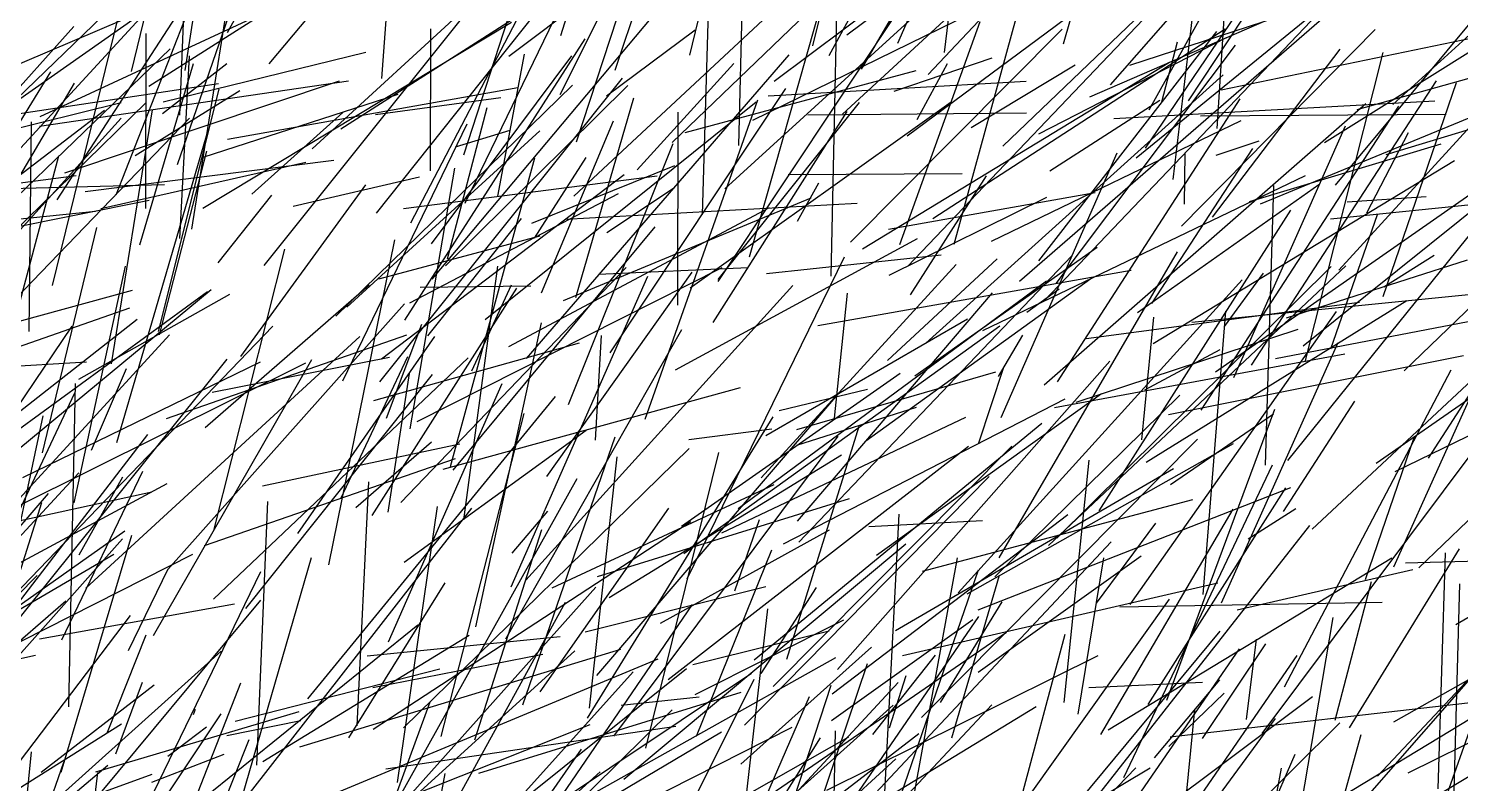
# Model space of a CAD drawing. Header units: metres. Extents: x 0 to 1019, y 0 to 619.
# Drawn here: x 406.2 to 494.3, y 321.2 to 367.6 of the extents above; entities that cross this region are included whole.
import ezdxf

# ---------------------------------------------------------------- set-up
doc = ezdxf.new("R2010")
doc.units = ezdxf.units.M

msp = doc.modelspace()

# ---------------------------------------------------------------- linework, layer by layer
at = {"color": 141}
for p, q in [((454.458, 366.558), (459.361, 386.425)), ((449.906, 360.421), (450.301, 376.18))]:
    msp.add_line(p, q, dxfattribs=at)
at = {"color": 8}
for p, q in [((469.898, 366.687), (474.922, 384.391)), ((436.625, 326.021), (442.292, 342.514))]:
    msp.add_line(p, q, dxfattribs=at)
at = {"color": 30}
for p, q in [((415.84, 365.043), (418.727, 383.621)), ((398.518, 337.8), (417.207, 351.458))]:
    msp.add_line(p, q, dxfattribs=at)
at = {"color": 163}
for p, q in [((412.533, 364.97), (416.912, 383.112)), ((447.669, 356.192), (448.063, 369.361)), ((458.383, 335.232), (472.22, 345.182)), ((482.115, 324.271), (495.538, 342.176)), ((414.768, 322.867), (417.151, 324.677))]:
    msp.add_line(p, q, dxfattribs=at)
at = {"color": 241}
for p, q in [((446.903, 365.991), (450.743, 381.78)), ((489.215, 321.639), (507.708, 341.334)), ((432.561, 316.961), (446.691, 328.273))]:
    msp.add_line(p, q, dxfattribs=at)
at = {"color": 192}
for p, q in [((456.563, 367.243), (475.649, 381.603)), ((428.23, 343.651), (430.396, 349.432))]:
    msp.add_line(p, q, dxfattribs=at)
at = {"color": 225}
msp.add_line((461.565, 364.799), (477.352, 381.573), dxfattribs=at)
at = {"color": 255}
for p, q in [((457.467, 365.119), (466.488, 380.682)), ((412.801, 318.37), (420.496, 334.223))]:
    msp.add_line(p, q, dxfattribs=at)
at = {"color": 2}
msp.add_line((418.452, 367.37), (425.178, 379.77), dxfattribs=at)
at = {"color": 38}
for p, q in [((462.572, 366.156), (464.215, 379.741)), ((416.932, 356.571), (435.924, 368.022)), ((445.566, 327.584), (464.045, 341.932))]:
    msp.add_line(p, q, dxfattribs=at)
at = {"color": 209}
for p, q in [((438.952, 367.201), (442.702, 379.007)), ((479.586, 363.846), (497.726, 367.613))]:
    msp.add_line(p, q, dxfattribs=at)
at = {"color": 57}
msp.add_line((455.471, 365.959), (462.883, 379.562), dxfattribs=at)
at = {"color": 76}
for p, q in [((459.696, 366.726), (465.129, 379.094)), ((392.429, 346.09), (409.778, 347.118)), ((458.835, 319.431), (459.769, 337.761))]:
    msp.add_line(p, q, dxfattribs=at)
at = {"color": 78}
for p, q in [((479.354, 361.483), (480.433, 379.062)), ((463.162, 354.369), (467.337, 369.578)), ((481.263, 336.247), (484.186, 338.095))]:
    msp.add_line(p, q, dxfattribs=at)
at = {"color": 237}
for p, q in [((435.757, 365.92), (451.768, 378.042)), ((456.702, 311.134), (475.228, 322.158))]:
    msp.add_line(p, q, dxfattribs=at)
at = {"color": 185}
msp.add_line((466.157, 360.396), (485.424, 378.821), dxfattribs=at)
at = {"color": 202}
for p, q in [((427.951, 364.558), (428.926, 377.662)), ((425.418, 361.46), (443.641, 373.087))]:
    msp.add_line(p, q, dxfattribs=at)
at = {"color": 160}
for p, q in [((442.303, 365.059), (446.326, 377.138)), ((399.764, 335.829), (408.892, 349.327)), ((398.05, 312.552), (412.473, 331.522))]:
    msp.add_line(p, q, dxfattribs=at)
at = {"color": 205}
for p, q in [((476.646, 358.337), (478.933, 377.74)), ((451.572, 342.596), (463.988, 349.777))]:
    msp.add_line(p, q, dxfattribs=at)
at = {"color": 18}
for p, q in [((407.959, 357.091), (420.541, 376.482)), ((449.082, 307.257), (455.584, 327.232)), ((466.58, 312.61), (485.215, 326.544))]:
    msp.add_line(p, q, dxfattribs=at)
at = {"color": 182}
for p, q in [((413.612, 364.069), (433.224, 376.57)), ((409.721, 333.211), (426.592, 348.688)), ((484.523, 319.774), (486.478, 331.408))]:
    msp.add_line(p, q, dxfattribs=at)
at = {"color": 117}
for p, q in [((421.004, 365.447), (430.725, 377.04)), ((413.416, 356.551), (413.442, 367.325)), ((431.854, 353.033), (443.074, 364.118)), ((484.63, 348.104), (501.046, 361.264)), ((441.785, 355.086), (445.959, 357.853))]:
    msp.add_line(p, q, dxfattribs=at)
at = {"color": 210}
for p, q in [((439.914, 360.653), (445.187, 376.649)), ((409.697, 357.59), (424.991, 359.527))]:
    msp.add_line(p, q, dxfattribs=at)
at = {"color": 11}
for p, q in [((486.628, 357.992), (502.475, 377.075)), ((401.604, 326.472), (408.498, 332.429)), ((423.814, 306.929), (430.925, 326.217))]:
    msp.add_line(p, q, dxfattribs=at)
at = {"color": 161}
for p, q in [((456.281, 362.345), (470.842, 375.778)), ((477.328, 356.81), (477.367, 359.96))]:
    msp.add_line(p, q, dxfattribs=at)
at = {"color": 36}
msp.add_line((472.786, 364.152), (482.774, 375.559), dxfattribs=at)
at = {"color": 56}
for p, q in [((474.935, 360.272), (485.418, 375.688)), ((464.926, 349.05), (484.773, 358.582))]:
    msp.add_line(p, q, dxfattribs=at)
at = {"color": 186}
msp.add_line((415.51, 362.287), (415.995, 374.858), dxfattribs=at)
at = {"color": 156}
for p, q in [((423.665, 360.223), (439.27, 374.549)), ((450.779, 361.995), (468.977, 370.899)), ((412.361, 329.374), (414.801, 334.384)), ((450.025, 322.389), (458.075, 329.578))]:
    msp.add_line(p, q, dxfattribs=at)
at = {"color": 173}
for p, q in [((396.67, 354.817), (416.217, 373.656)), ((404.643, 355.255), (413.623, 357.057)), ((459.165, 352.462), (468.874, 357.252))]:
    msp.add_line(p, q, dxfattribs=at)
at = {"color": 144}
for p, q in [((411.589, 357.404), (418.154, 374.1)), ((457.521, 354.074), (476.405, 365.543)), ((435.574, 330.084), (446.41, 349.106))]:
    msp.add_line(p, q, dxfattribs=at)
at = {"color": 166}
msp.add_line((415.376, 359.26), (420.389, 373.823), dxfattribs=at)
at = {"color": 43}
for p, q in [((445.799, 360.616), (459.56, 373.828)), ((452.952, 358.652), (463.647, 358.703)), ((440.724, 325.833), (442.418, 341.279))]:
    msp.add_line(p, q, dxfattribs=at)
at = {"color": 234}
for p, q in [((438.908, 363.574), (443.886, 373.482)), ((435.848, 315.813), (447.061, 332.203)), ((473.35, 332.061), (489.49, 332.336))]:
    msp.add_line(p, q, dxfattribs=at)
at = {"color": 191}
for p, q in [((431.042, 352.202), (447.502, 371.823)), ((492.345, 341.202), (504.026, 359.276)), ((449.937, 319.187), (466.387, 330.49)), ((455.461, 306.292), (455.861, 324.435))]:
    msp.add_line(p, q, dxfattribs=at)
at = {"color": 13}
for p, q in [((439.757, 357.309), (455.686, 372.147)), ((429.676, 343.001), (432.442, 359.042))]:
    msp.add_line(p, q, dxfattribs=at)
at = {"color": 1}
msp.add_line((455.588, 352.393), (456.023, 372.009), dxfattribs=at)
at = {"color": 229}
msp.add_line((460.264, 361.02), (475.951, 372.641), dxfattribs=at)
at = {"color": 204}
msp.add_line((471.514, 363.411), (491.141, 371.943), dxfattribs=at)
at = {"color": 245}
for p, q in [((485.953, 360.613), (504.081, 371.971)), ((465.35, 313.076), (469.995, 330.379))]:
    msp.add_line(p, q, dxfattribs=at)
at = {"color": 203}
msp.add_line((398.88, 352.863), (416.072, 371.538), dxfattribs=at)
at = {"color": 177}
for p, q in [((427.607, 356.26), (439.69, 371.427)), ((472.08, 337.954), (483.887, 356.452)), ((470.792, 325.456), (472.378, 335.067))]:
    msp.add_line(p, q, dxfattribs=at)
at = {"color": 133}
for p, q in [((433.075, 356.873), (440.268, 371.762)), ((483.689, 341.055), (498.484, 359.399)), ((391.048, 354.474), (410.327, 356.38)), ((476.463, 324.069), (495.47, 326.225))]:
    msp.add_line(p, q, dxfattribs=at)
at = {"color": 143}
for p, q in [((448.635, 352.058), (461.671, 371.646)), ((427.413, 324.53), (446.96, 337.303)), ((406.873, 330.08), (418.869, 332.234))]:
    msp.add_line(p, q, dxfattribs=at)
at = {"color": 51}
msp.add_line((449.049, 357.755), (463.522, 370.949), dxfattribs=at)
at = {"color": 168}
for p, q in [((477.586, 363.182), (482.828, 371.099)), ((417.492, 345.265), (428.424, 347.406)), ((452.66, 335.923), (469.983, 344.84)), ((449.632, 315.565), (454.944, 324.007))]:
    msp.add_line(p, q, dxfattribs=at)
at = {"color": 42}
for p, q in [((403.2, 364.405), (417.571, 370.55)), ((427.93, 347.315), (442.859, 358.648)), ((451.787, 312.68), (464.67, 331.452))]:
    msp.add_line(p, q, dxfattribs=at)
at = {"color": 82}
for p, q in [((407.679, 351.823), (412.203, 370.234)), ((487.34, 356.958), (492.212, 357.3)), ((464.679, 342.139), (466.202, 346.74))]:
    msp.add_line(p, q, dxfattribs=at)
at = {"color": 227}
for p, q in [((429.724, 355.669), (437.422, 370.423)), ((439.117, 350.888), (454.358, 357.203)), ((457.723, 342.259), (471.571, 352.244)), ((482.93, 347.325), (494.789, 349.606))]:
    msp.add_line(p, q, dxfattribs=at)
at = {"color": 151}
for p, q in [((450.558, 353.591), (455.405, 370.647)), ((452.015, 327.156), (466.701, 341.943))]:
    msp.add_line(p, q, dxfattribs=at)
at = {"color": 254}
for p, q in [((460.308, 353.007), (476.801, 370.28)), ((465.462, 354.548), (480.816, 361.972)), ((453.514, 355.777), (454.824, 358.123)), ((444.543, 314.976), (450.86, 327.616))]:
    msp.add_line(p, q, dxfattribs=at)
at = {"color": 109}
for p, q in [((473.98, 365.371), (490.635, 370.807)), ((417.037, 335.826), (432.477, 341.188))]:
    msp.add_line(p, q, dxfattribs=at)
at = {"color": 95}
msp.add_line((475.162, 362.622), (479.451, 370.322), dxfattribs=at)
at = {"color": 104}
for p, q in [((406.915, 362.217), (422.928, 369.64)), ((439.215, 355.904), (457.19, 356.883)), ((451.609, 352.562), (462.362, 353.714))]:
    msp.add_line(p, q, dxfattribs=at)
at = {"color": 220}
for p, q in [((416.252, 355.277), (418.502, 369.495)), ((446.737, 333.784), (456.414, 353.591)), ((438.419, 333.216), (452.079, 339.575)), ((478.434, 323.951), (482.344, 329.777)), ((451.029, 315.479), (468.213, 325.927))]:
    msp.add_line(p, q, dxfattribs=at)
at = {"color": 88}
for p, q in [((452.086, 364.374), (458.666, 369.304)), ((427.392, 327.088), (437.853, 329.149))]:
    msp.add_line(p, q, dxfattribs=at)
at = {"color": 187}
msp.add_line((468.737, 350.917), (486.388, 369.417), dxfattribs=at)
at = {"color": 16}
for p, q in [((490.156, 362.945), (497.425, 369.575)), ((453.431, 313.2), (465.489, 326.021))]:
    msp.add_line(p, q, dxfattribs=at)
at = {"color": 73}
for p, q in [((393.115, 354.531), (412.832, 368.32)), ((425.634, 308.335), (443.399, 328.068))]:
    msp.add_line(p, q, dxfattribs=at)
at = {"color": 53}
for p, q in [((420.695, 353.046), (433.503, 369.044)), ((395.161, 345.261), (413.451, 363.068)), ((431.718, 340.527), (450.019, 345.54)), ((437.677, 326.827), (445.6, 338.119))]:
    msp.add_line(p, q, dxfattribs=at)
at = {"color": 66}
for p, q in [((432.997, 359.848), (435.982, 369.052)), ((468.96, 335.823), (487.264, 353.018)), ((433.91, 321.827), (450.061, 326.805))]:
    msp.add_line(p, q, dxfattribs=at)
at = {"color": 92}
for p, q in [((467.174, 352.087), (486.408, 368.744)), ((436.842, 347.331), (453.009, 366.006)), ((479.068, 356.021), (486.923, 366.349))]:
    msp.add_line(p, q, dxfattribs=at)
at = {"color": 47}
for p, q in [((474.365, 359.659), (485.517, 368.753)), ((404.521, 353.954), (411.896, 362.104)), ((493.737, 313.847), (494.287, 333.473))]:
    msp.add_line(p, q, dxfattribs=at)
at = {"color": 35}
for p, q in [((395.674, 352.887), (408.998, 367.755)), ((404.221, 362.188), (417.899, 364.243))]:
    msp.add_line(p, q, dxfattribs=at)
at = {"color": 58}
msp.add_line((430.941, 358.863), (430.962, 367.601), dxfattribs=at)
at = {"color": 70}
for p, q in [((441.759, 363.479), (447.214, 367.541)), ((406.871, 361.62), (425.897, 364.398)), ((490.215, 334.524), (496.253, 347.922))]:
    msp.add_line(p, q, dxfattribs=at)
at = {"color": 233}
for p, q in [((456.79, 354.477), (469.799, 367.576)), ((396.419, 335.358), (413.782, 339.127))]:
    msp.add_line(p, q, dxfattribs=at)
at = {"color": 93}
for p, q in [((459.81, 354.348), (464.759, 368.061)), ((396.394, 329.783), (414.73, 339.638)), ((411.573, 323.012), (413.225, 327.427))]:
    msp.add_line(p, q, dxfattribs=at)
at = {"color": 218}
msp.add_line((461.857, 355.948), (479.843, 367.595), dxfattribs=at)
at = {"color": 138}
for p, q in [((468.368, 353.329), (479.334, 367.447)), ((479.277, 359.828), (481.926, 360.718)), ((445.542, 312.362), (460.983, 324.267))]:
    msp.add_line(p, q, dxfattribs=at)
at = {"color": 152}
for p, q in [((477.159, 355.47), (489.077, 367.558)), ((486.338, 347.917), (489.206, 356.179)), ((441.654, 318.828), (453.191, 324.653))]:
    msp.add_line(p, q, dxfattribs=at)
at = {"color": 118}
for p, q in [((429.364, 349.683), (440.455, 366.987)), ((474.702, 342.324), (475.439, 349.866)), ((446.829, 342.344), (451.938, 342.993))]:
    msp.add_line(p, q, dxfattribs=at)
at = {"color": 60}
for p, q in [((468.376, 361.151), (479.929, 367.063)), ((472.981, 362.089), (492.737, 363.183))]:
    msp.add_line(p, q, dxfattribs=at)
at = {"color": 214}
for p, q in [((469.448, 351.932), (480.48, 366.59)), ((425.785, 350.477), (437.664, 361.325)), ((466.045, 343.708), (473.202, 359.979)), ((490.929, 334.768), (509.834, 335.24))]:
    msp.add_line(p, q, dxfattribs=at)
at = {"color": 221}
msp.add_line((475.945, 363.107), (476.897, 366.793), dxfattribs=at)
at = {"color": 59}
for p, q in [((399.584, 351.595), (414.918, 366.374)), ((403.404, 319.505), (411.923, 324.87))]:
    msp.add_line(p, q, dxfattribs=at)
at = {"color": 132}
for p, q in [((414.496, 363.105), (426.958, 366.168)), ((423.39, 326.395), (438.62, 345.001)), ((432.545, 320.15), (439.244, 332.353))]:
    msp.add_line(p, q, dxfattribs=at)
at = {"color": 87}
for p, q in [((415.504, 354.718), (416.113, 365.945)), ((448.643, 352.179), (457.342, 363.066)), ((490.3, 340.388), (506.348, 348.169)), ((417.587, 332.52), (433.258, 347.37)), ((488.466, 333.735), (491.475, 342.48)), ((433.664, 323.867), (437.779, 336.813)), ((480.751, 308.463), (483.307, 322.134))]:
    msp.add_line(p, q, dxfattribs=at)
at = {"color": 108}
for p, q in [((431.009, 354.372), (439.633, 365.932)), ((475.324, 350.708), (481.546, 360.242)), ((463.008, 324.007), (465.955, 334.006))]:
    msp.add_line(p, q, dxfattribs=at)
at = {"color": 64}
msp.add_line((435.077, 357.319), (436.73, 366.037), dxfattribs=at)
at = {"color": 155}
for p, q in [((459.473, 363.763), (465.503, 365.829)), ((429.102, 307.029), (431.831, 321.811))]:
    msp.add_line(p, q, dxfattribs=at)
at = {"color": 80}
msp.add_line((484.761, 347.124), (489.559, 366.155), dxfattribs=at)
at = {"color": 68}
for p, q in [((398.829, 350.713), (407.565, 364.967)), ((429.078, 320.438), (439.972, 339.948))]:
    msp.add_line(p, q, dxfattribs=at)
at = {"color": 115}
for p, q in [((413.047, 354.313), (416.353, 365.467)), ((446.518, 335.337), (465.976, 349.335)), ((422.898, 323.455), (442.657, 329.45)), ((442.678, 326.004), (447.462, 326.513))]:
    msp.add_line(p, q, dxfattribs=at)
at = {"color": 10}
for p, q in [((414.443, 362.405), (418.41, 365.474)), ((397.335, 357.581), (414.577, 358.037)), ((405.044, 318.589), (413.815, 321.756))]:
    msp.add_line(p, q, dxfattribs=at)
at = {"color": 124}
for p, q in [((443.664, 358.922), (449.601, 365.474)), ((425.636, 316.464), (439.818, 329.358)), ((409.39, 313.108), (410.476, 321.878))]:
    msp.add_line(p, q, dxfattribs=at)
at = {"color": 201}
for p, q in [((446.608, 361.234), (460.83, 365.044)), ((481.338, 356.994), (493.123, 360.527))]:
    msp.add_line(p, q, dxfattribs=at)
at = {"color": 120}
for p, q in [((460.886, 362.017), (462.744, 365.477)), ((408.443, 358.751), (425.344, 364.41)), ((454.594, 318.993), (457.826, 328.57))]:
    msp.add_line(p, q, dxfattribs=at)
at = {"color": 46}
for p, q in [((461.411, 348.279), (479.705, 364.777)), ((465.893, 346.23), (467.394, 348.754))]:
    msp.add_line(p, q, dxfattribs=at)
at = {"color": 21}
for p, q in [((464.216, 361.529), (470.614, 365.39)), ((441.987, 347.677), (452.797, 363.929)), ((491.755, 334.452), (511.706, 353.609)), ((450.309, 319.786), (451.692, 331.939))]:
    msp.add_line(p, q, dxfattribs=at)
at = {"color": 123}
msp.add_line((482.013, 356.839), (501.592, 364.903), dxfattribs=at)
at = {"color": 72}
for p, q in [((486.823, 352.766), (497.855, 364.81)), ((455.801, 343.653), (456.608, 351.338)), ((449.67, 333.047), (451.184, 337.424)), ((487.495, 324.623), (494.267, 335.625))]:
    msp.add_line(p, q, dxfattribs=at)
at = {"color": 236}
for p, q in [((487.969, 362.646), (497.617, 365.344)), ((400.374, 360.208), (411.895, 363.079)), ((441.208, 333.924), (456.725, 338.713))]:
    msp.add_line(p, q, dxfattribs=at)
at = {"color": 242}
msp.add_line((398.81, 346.947), (409.035, 364.254), dxfattribs=at)
at = {"color": 49}
for p, q in [((414.201, 348.986), (417.932, 363.892)), ((420.253, 322.322), (420.922, 338.53))]:
    msp.add_line(p, q, dxfattribs=at)
at = {"color": 91}
for p, q in [((418.444, 360.826), (436.305, 363.989)), ((479.23, 311.761), (484.151, 322.989))]:
    msp.add_line(p, q, dxfattribs=at)
at = {"color": 164}
for p, q in [((425.112, 349.927), (439.673, 364.139)), ((449.877, 338.109), (468.842, 352.101)), ((486.616, 325.077), (488.851, 333.609))]:
    msp.add_line(p, q, dxfattribs=at)
at = {"color": 74}
for p, q in [((427.829, 345.887), (442.758, 364.571)), ((477.784, 349.562), (497.703, 351.555)), ((401.849, 329.956), (409.045, 345.226)), ((459.544, 330.593), (476.65, 340.562))]:
    msp.add_line(p, q, dxfattribs=at)
at = {"color": 14}
for p, q in [((451.725, 363.477), (467.602, 364.377)), ((425.907, 324.006), (431.836, 333.539))]:
    msp.add_line(p, q, dxfattribs=at)
at = {"color": 128}
for p, q in [((481.457, 346.916), (492.849, 364.41)), ((489.562, 351.148), (494.065, 364.296)), ((441.942, 332.637), (456.236, 341.407)), ((447.301, 324.1), (451.932, 335.57)), ((492.955, 320.855), (493.398, 335.386))]:
    msp.add_line(p, q, dxfattribs=at)
at = {"color": 106}
for p, q in [((489.743, 359.872), (504.626, 364.377)), ((479.239, 346.514), (496.474, 358.531)), ((474.98, 340.961), (491.01, 350.903)), ((398.635, 331.072), (414.868, 348.783))]:
    msp.add_line(p, q, dxfattribs=at)
at = {"color": 228}
for p, q in [((412.757, 359.808), (419.196, 363.803)), ((414.682, 343.638), (429.477, 348.789)), ((472.647, 324.491), (490.095, 335.063))]:
    msp.add_line(p, q, dxfattribs=at)
at = {"color": 196}
for p, q in [((416.957, 359.7), (428.94, 363.578)), ((395.225, 325.172), (409.29, 340.289))]:
    msp.add_line(p, q, dxfattribs=at)
at = {"color": 5}
for p, q in [((427.553, 362.342), (435.267, 363.382)), ((434.248, 315.746), (448.843, 324.368))]:
    msp.add_line(p, q, dxfattribs=at)
at = {"color": 20}
for p, q in [((434.307, 349.724), (450.973, 363.111)), ((422.478, 356.704), (430.262, 358.497)), ((403.853, 331.255), (421.233, 349.325))]:
    msp.add_line(p, q, dxfattribs=at)
at = {"color": 22}
for p, q in [((439.887, 351.088), (443.46, 363.359)), ((465.659, 333.893), (477.058, 345.082)), ((449.407, 319.929), (456.682, 324.058))]:
    msp.add_line(p, q, dxfattribs=at)
at = {"color": 97}
for p, q in [((444.157, 343.595), (451.079, 363.227)), ((453.488, 342.967), (465.721, 346.51)), ((418.533, 318.961), (433.471, 338.124))]:
    msp.add_line(p, q, dxfattribs=at)
at = {"color": 98}
for p, q in [((446.91, 351.681), (462.978, 363.12)), ((446.393, 337.026), (459.847, 346.424)), ((464.641, 331.868), (483.884, 339.392))]:
    msp.add_line(p, q, dxfattribs=at)
at = {"color": 29}
for p, q in [((468.692, 345.707), (488.503, 363.001)), ((396.514, 351.614), (410.881, 362.6))]:
    msp.add_line(p, q, dxfattribs=at)
at = {"color": 162}
msp.add_line((469.057, 358.866), (475.815, 363.213), dxfattribs=at)
at = {"color": 150}
for p, q in [((469.522, 345.886), (480.761, 363.29)), ((448.339, 349.546), (456.571, 362.527)), ((408.219, 321.882), (412.551, 336.461))]:
    msp.add_line(p, q, dxfattribs=at)
at = {"color": 81}
for p, q in [((397.618, 342.949), (416.101, 362.107)), ((467.63, 350.179), (469.622, 351.62)), ((452.386, 344.139), (457.821, 345.44))]:
    msp.add_line(p, q, dxfattribs=at)
at = {"color": 154}
for p, q in [((411.299, 346.998), (413.837, 362.617)), ((474.438, 350.163), (485.607, 358.022)), ((427.768, 352.221), (437.683, 354.877))]:
    msp.add_line(p, q, dxfattribs=at)
at = {"color": 179}
for p, q in [((419.946, 357.433), (425.534, 362.451)), ((455.645, 326.713), (470.164, 337.726)), ((400.502, 313.576), (418.056, 329.328))]:
    msp.add_line(p, q, dxfattribs=at)
at = {"color": 208}
for p, q in [((431.981, 353.456), (434.416, 362.758)), ((411.64, 342.163), (417.251, 361.362)), ((441.201, 309.675), (459.399, 326)), ((425.545, 318.778), (440.754, 324.822))]:
    msp.add_line(p, q, dxfattribs=at)
at = {"color": 137}
for p, q in [((446.162, 350.617), (446.185, 362.482)), ((471.447, 327.095), (478.433, 327.419))]:
    msp.add_line(p, q, dxfattribs=at)
at = {"color": 119}
for p, q in [((454.155, 362.308), (467.616, 362.432)), ((437.167, 355.66), (445.963, 359.203))]:
    msp.add_line(p, q, dxfattribs=at)
at = {"color": 158}
for p, q in [((478.313, 362.261), (493.428, 362.354)), ((490.211, 324.994), (510.168, 336.205))]:
    msp.add_line(p, q, dxfattribs=at)
at = {"color": 83}
for p, q in [((478.367, 344.147), (490.526, 362.847)), ((417.077, 343.083), (427.173, 351.859)), ((476.341, 343.877), (494.501, 347.511)), ((401.944, 304.103), (408.372, 322.511))]:
    msp.add_line(p, q, dxfattribs=at)
at = {"color": 55}
for p, q in [((406.243, 348.986), (406.385, 361.88)), ((482.312, 340.76), (482.841, 357.975)), ((458.161, 324.206), (462.005, 329.074))]:
    msp.add_line(p, q, dxfattribs=at)
at = {"color": 172}
msp.add_line((425.539, 345.95), (433.192, 361.77), dxfattribs=at)
at = {"color": 19}
for p, q in [((432.471, 360.347), (435.833, 361.375)), ((425.418, 338.723), (429.551, 347.461)), ((474.684, 320.715), (480.72, 329.469))]:
    msp.add_line(p, q, dxfattribs=at)
at = {"color": 79}
for p, q in [((437.766, 351.357), (442.2, 361.947)), ((397.913, 335.417), (417.444, 351.573)), ((386.935, 324.857), (406.63, 329.084))]:
    msp.add_line(p, q, dxfattribs=at)
at = {"color": 153}
for p, q in [((480.368, 346.17), (487.252, 361.637)), ((430.775, 348.731), (436.531, 355.933))]:
    msp.add_line(p, q, dxfattribs=at)
at = {"color": 131}
for p, q in [((488.547, 356.277), (491.122, 361.231)), ((476.466, 339.57), (482.816, 343.925)), ((452.863, 328.839), (457.306, 343.16))]:
    msp.add_line(p, q, dxfattribs=at)
at = {"color": 116}
for p, q in [((439.424, 344.501), (445.863, 360.557)), ((467.789, 320.458), (476.413, 332.521)), ((428.191, 322.092), (446.025, 324.722))]:
    msp.add_line(p, q, dxfattribs=at)
at = {"color": 139}
msp.add_line((405.526, 350.249), (408.07, 359.788), dxfattribs=at)
at = {"color": 100}
msp.add_line((414.255, 348.786), (417.176, 360.08), dxfattribs=at)
at = {"color": 222}
for p, q in [((432.173, 340.689), (437.355, 359.669)), ((461.204, 334.257), (477.848, 338.648))]:
    msp.add_line(p, q, dxfattribs=at)
at = {"color": 52}
for p, q in [((437.329, 354.724), (440.517, 359.699)), ((409.307, 346.05), (418.593, 351.282)), ((463.958, 332.859), (480.342, 342.092))]:
    msp.add_line(p, q, dxfattribs=at)
at = {"color": 69}
for p, q in [((475.414, 348.243), (493.957, 359.499)), ((455.992, 328.193), (472.733, 347.17)), ((450.862, 328.788), (468.564, 343.36)), ((459.979, 329.061), (479.385, 333.531))]:
    msp.add_line(p, q, dxfattribs=at)
at = {"color": 27}
for p, q in [((410.649, 356.557), (423.259, 359.406)), ((475.105, 326.05), (483.566, 339.382))]:
    msp.add_line(p, q, dxfattribs=at)
at = {"color": 103}
for p, q in [((394.031, 356.631), (409.133, 358.579)), ((404.344, 329.786), (418.427, 347.285))]:
    msp.add_line(p, q, dxfattribs=at)
at = {"color": 157}
msp.add_line((419.264, 347.45), (426.967, 358.012), dxfattribs=at)
at = {"color": 71}
for p, q in [((429.283, 356.56), (444.882, 358.564)), ((460.743, 346.27), (471.963, 354.173))]:
    msp.add_line(p, q, dxfattribs=at)
at = {"color": 90}
for p, q in [((460.474, 351.248), (465.151, 358.563)), ((417.617, 336.827), (421.965, 354.055))]:
    msp.add_line(p, q, dxfattribs=at)
at = {"color": 25}
msp.add_line((490.85, 346.567), (502.815, 358.097), dxfattribs=at)
at = {"color": 149}
for p, q in [((417.866, 353.202), (421.178, 357.377)), ((435.901, 333.282), (444.317, 352.394))]:
    msp.add_line(p, q, dxfattribs=at)
at = {"color": 248}
msp.add_line((429.664, 350.744), (442.498, 357.472), dxfattribs=at)
at = {"color": 147}
for p, q in [((459.126, 355.286), (471.835, 357.537)), ((442.22, 324.105), (456.026, 342.546)), ((443.078, 307.643), (459.579, 322.704))]:
    msp.add_line(p, q, dxfattribs=at)
at = {"color": 249}
msp.add_line((486.33, 355.914), (496.178, 356.929), dxfattribs=at)
at = {"color": 110}
for p, q in [((435.758, 348.06), (451.803, 356.607)), ((441.27, 352.51), (450.485, 352.933)), ((431.597, 324.085), (436.7, 343.952)), ((426.347, 338.165), (430.995, 342.211))]:
    msp.add_line(p, q, dxfattribs=at)
at = {"color": 17}
msp.add_line((407.069, 341.517), (410.406, 355.381), dxfattribs=at)
at = {"color": 230}
msp.add_line((432.341, 340.453), (444.753, 355.433), dxfattribs=at)
at = {"color": 129}
for p, q in [((424.682, 334.632), (428.749, 354.623)), ((447.227, 326.675), (456.378, 331.252)), ((433.401, 316.439), (450.684, 327.976))]:
    msp.add_line(p, q, dxfattribs=at)
at = {"color": 122}
for p, q in [((446.014, 346.624), (460.903, 354.7)), ((489.132, 340.892), (499.947, 348.407))]:
    msp.add_line(p, q, dxfattribs=at)
at = {"color": 190}
for p, q in [((485.191, 336.823), (504.232, 354.603)), ((394.112, 346.476), (412.59, 351.541)), ((479.622, 332.293), (486.786, 348.304))]:
    msp.add_line(p, q, dxfattribs=at)
at = {"color": 12}
for p, q in [((453.598, 336.043), (470.381, 353.616)), ((491.097, 321.843), (501.796, 327.127))]:
    msp.add_line(p, q, dxfattribs=at)
at = {"color": 184}
for p, q in [((459.06, 347.212), (465.815, 353.45)), ((428.33, 337.874), (429.653, 346.408)), ((396.556, 323.676), (406.726, 333.981)), ((476.376, 323.464), (479.778, 326.751)), ((470.507, 318.2), (474.349, 322.16))]:
    msp.add_line(p, q, dxfattribs=at)
at = {"color": 41}
for p, q in [((465.934, 335.074), (476.915, 353.884)), ((461.155, 325.243), (478.128, 342.362))]:
    msp.add_line(p, q, dxfattribs=at)
at = {"color": 107}
msp.add_line((483.603, 349.837), (494.757, 353.392), dxfattribs=at)
at = {"color": 146}
for p, q in [((489.605, 351.739), (492.694, 353.678)), ((430.107, 343.458), (448.895, 352.917))]:
    msp.add_line(p, q, dxfattribs=at)
at = {"color": 26}
for p, q in [((409.004, 338.449), (412.172, 353.01)), ((433.736, 330.832), (437.765, 349.516))]:
    msp.add_line(p, q, dxfattribs=at)
at = {"color": 170}
for p, q in [((429.103, 338.477), (442.97, 352.93)), ((469.342, 344.308), (487.202, 347.622))]:
    msp.add_line(p, q, dxfattribs=at)
at = {"color": 148}
msp.add_line((432.985, 337.401), (435.074, 353.011), dxfattribs=at)
at = {"color": 3}
for p, q in [((438.094, 340.064), (447.036, 352.639)), ((427.443, 344.739), (440.102, 348.286))]:
    msp.add_line(p, q, dxfattribs=at)
at = {"color": 226}
for p, q in [((451.282, 339.999), (463.29, 353.111)), ((416.714, 320.089), (430.155, 330.944)), ((447.073, 328.505), (455.479, 330.59))]:
    msp.add_line(p, q, dxfattribs=at)
at = {"color": 31}
for p, q in [((454.775, 349.351), (474.054, 352.755)), ((418.407, 324.152), (422.949, 325.06))]:
    msp.add_line(p, q, dxfattribs=at)
at = {"color": 105}
for p, q in [((469.482, 336.283), (486.369, 352.981)), ((478.494, 332.81), (479.886, 350.246)), ((399.422, 324.304), (413.545, 342.654))]:
    msp.add_line(p, q, dxfattribs=at)
at = {"color": 223}
for p, q in [((479.791, 349.288), (482.201, 352.567)), ((411.062, 324.353), (413.449, 330.337)), ((413.78, 321.279), (418.236, 322.994))]:
    msp.add_line(p, q, dxfattribs=at)
at = {"color": 175}
for p, q in [((427.342, 337.669), (436.258, 351.655)), ((429.267, 324.616), (446.857, 341.793))]:
    msp.add_line(p, q, dxfattribs=at)
at = {"color": 54}
for p, q in [((430.306, 351.71), (437.106, 351.793)), ((419.566, 331.959), (431.062, 346.336))]:
    msp.add_line(p, q, dxfattribs=at)
at = {"color": 216}
msp.add_line((433.476, 346.578), (435.915, 351.86), dxfattribs=at)
at = {"color": 200}
msp.add_line((436.8, 333.704), (453.227, 351.822), dxfattribs=at)
at = {"color": 180}
msp.add_line((463.403, 332.924), (480.878, 352.172), dxfattribs=at)
at = {"color": 244}
for p, q in [((414.779, 334.345), (429.335, 350.694)), ((422.782, 336.572), (431.205, 348.681))]:
    msp.add_line(p, q, dxfattribs=at)
at = {"color": 99}
for p, q in [((453.524, 337.328), (465.527, 351.372)), ((396.707, 325.358), (416.303, 335.296))]:
    msp.add_line(p, q, dxfattribs=at)
at = {"color": 217}
for p, q in [((471.294, 348.559), (488.102, 350.785)), ((450.302, 317.439), (454.268, 326.534))]:
    msp.add_line(p, q, dxfattribs=at)
at = {"color": 32}
for p, q in [((398.9, 345.706), (412.428, 350.45)), ((428.361, 329.91), (435.357, 345.781)), ((392.228, 321.433), (407.424, 339.018))]:
    msp.add_line(p, q, dxfattribs=at)
at = {"color": 39}
msp.add_line((473.991, 332.208), (486.685, 350.216), dxfattribs=at)
at = {"color": 253}
msp.add_line((397.037, 337.331), (412.895, 349.749), dxfattribs=at)
at = {"color": 6}
msp.add_line((470.674, 344.646), (484.323, 349.141), dxfattribs=at)
at = {"color": 195}
for p, q in [((441.092, 342.311), (441.457, 348.746)), ((429.321, 334.81), (440.522, 342.93))]:
    msp.add_line(p, q, dxfattribs=at)
at = {"color": 44}
msp.add_line((413.893, 330.302), (423.638, 347.262), dxfattribs=at)
at = {"color": 165}
for p, q in [((474.896, 345.396), (479.53, 347.88)), ((413.506, 308.229), (419.778, 323.894)), ((486.394, 316.575), (498.47, 323.822))]:
    msp.add_line(p, q, dxfattribs=at)
at = {"color": 89}
msp.add_line((405.584, 338.275), (423.276, 347.052), dxfattribs=at)
at = {"color": 101}
msp.add_line((405.852, 340.01), (420.478, 347.116), dxfattribs=at)
at = {"color": 159}
for p, q in [((410.074, 341.687), (412.23, 346.718)), ((464.638, 328.043), (474.659, 335.184))]:
    msp.add_line(p, q, dxfattribs=at)
at = {"color": 250}
for p, q in [((483.494, 327.137), (493.751, 346.623)), ((414.579, 315.459), (419.256, 327.374))]:
    msp.add_line(p, q, dxfattribs=at)
at = {"color": 251}
msp.add_line((408.68, 325.897), (409.101, 345.786), dxfattribs=at)
at = {"color": 127}
msp.add_line((441.183, 327.835), (456.011, 345.107), dxfattribs=at)
at = {"color": 61}
msp.add_line((483.433, 337.922), (487.809, 344.703), dxfattribs=at)
at = {"color": 183}
for p, q in [((404.624, 332.122), (407.108, 343.799)), ((425.107, 315.37), (441.104, 333.274))]:
    msp.add_line(p, q, dxfattribs=at)
at = {"color": 215}
for p, q in [((440.604, 325.214), (452.033, 343.75)), ((455.334, 320.788), (472.031, 329.067))]:
    msp.add_line(p, q, dxfattribs=at)
at = {"color": 167}
msp.add_line((448.875, 336.598), (463.872, 343.711), dxfattribs=at)
at = {"color": 171}
for p, q in [((453.477, 342.001), (460.842, 344.336)), ((480.441, 316.421), (499.085, 327.724))]:
    msp.add_line(p, q, dxfattribs=at)
at = {"color": 23}
for p, q in [((476.257, 326.326), (482.902, 344.22)), ((409.314, 335.249), (411.997, 340.048))]:
    msp.add_line(p, q, dxfattribs=at)
at = {"color": 67}
msp.add_line((420.592, 339.495), (432.733, 342.077), dxfattribs=at)
at = {"color": 174}
for p, q in [((444.179, 323.366), (448.683, 341.54)), ((494.04, 330.967), (509.158, 339.917))]:
    msp.add_line(p, q, dxfattribs=at)
at = {"color": 112}
for p, q in [((469.931, 326.163), (471.472, 341.077)), ((471.93, 332.287), (475.574, 337.194)), ((440.446, 330.512), (451.566, 333.297)), ((472.598, 312.113), (484.272, 329.065))]:
    msp.add_line(p, q, dxfattribs=at)
at = {"color": 7}
for p, q in [((408.25, 330.02), (413.233, 340.402)), ((445.088, 331.057), (455.482, 336.795))]:
    msp.add_line(p, q, dxfattribs=at)
at = {"color": 84}
msp.add_line((473.593, 321.56), (482.76, 340.781), dxfattribs=at)
at = {"color": 239}
for p, q in [((426.42, 324.734), (427.14, 339.75)), ((469.197, 306.509), (482.935, 325.185))]:
    msp.add_line(p, q, dxfattribs=at)
at = {"color": 94}
msp.add_line((450.256, 324.787), (465.316, 340.074), dxfattribs=at)
at = {"color": 188}
for p, q in [((401.126, 319.796), (407.019, 338.467)), ((476.208, 307.872), (477.975, 325.719))]:
    msp.add_line(p, q, dxfattribs=at)
at = {"color": 181}
msp.add_line((428.911, 321.26), (431.376, 338.217), dxfattribs=at)
at = {"color": 246}
for p, q in [((435.963, 335.362), (438.162, 337.94)), ((457.91, 336.989), (464.906, 337.369))]:
    msp.add_line(p, q, dxfattribs=at)
at = {"color": 86}
msp.add_line((472.179, 324.204), (480.333, 338.056), dxfattribs=at)
at = {"color": 24}
for p, q in [((397.609, 326.504), (412.131, 336.731)), ((484.655, 315.913), (497.751, 330.868))]:
    msp.add_line(p, q, dxfattribs=at)
at = {"color": 247}
for p, q in [((470.389, 318.383), (485.055, 337.055)), ((408.975, 318.62), (420.488, 332.46))]:
    msp.add_line(p, q, dxfattribs=at)
at = {"color": 212}
msp.add_line((395.764, 318.008), (411.981, 336.245), dxfattribs=at)
at = {"color": 121}
msp.add_line((442.833, 321.459), (460.187, 335.924), dxfattribs=at)
at = {"color": 4}
for p, q in [((455.218, 317.311), (472.824, 336.048)), ((406.049, 319.816), (406.392, 323.143))]:
    msp.add_line(p, q, dxfattribs=at)
at = {"color": 50}
for p, q in [((394.997, 325.69), (411.452, 335.301)), ((481.161, 325.121), (481.763, 330.075))]:
    msp.add_line(p, q, dxfattribs=at)
at = {"color": 33}
for p, q in [((419.134, 319.66), (423.617, 335.081)), ((458.568, 316.631), (464.655, 334.334)), ((430.652, 309.553), (440.226, 323.306))]:
    msp.add_line(p, q, dxfattribs=at)
at = {"color": 96}
msp.add_line((460.449, 319.18), (463.376, 335.076), dxfattribs=at)
at = {"color": 243}
for p, q in [((492.91, 318.888), (498.853, 335.656)), ((451.283, 327.95), (454.7, 333.24)), ((475.483, 322.775), (479.51, 327.56)), ((475.032, 313.179), (486.903, 324.922))]:
    msp.add_line(p, q, dxfattribs=at)
at = {"color": 189}
msp.add_line((480.584, 331.878), (491.386, 334.344), dxfattribs=at)
at = {"color": 111}
for p, q in [((462.322, 326.166), (466.11, 332.371)), ((436.681, 318.192), (455.884, 328.931)), ((410.334, 321.911), (422.856, 325.611))]:
    msp.add_line(p, q, dxfattribs=at)
at = {"color": 252}
msp.add_line((455.612, 325.071), (464.312, 331.276), dxfattribs=at)
at = {"color": 126}
msp.add_line((467.76, 316.393), (479.54, 330.551), dxfattribs=at)
at = {"color": 198}
msp.add_line((420.627, 322.545), (433.312, 330.31), dxfattribs=at)
at = {"color": 113}
for p, q in [((427.05, 329.038), (438.913, 330.223)), ((418.922, 325.018), (431.515, 328.252)), ((431.492, 313.006), (441.383, 321.909))]:
    msp.add_line(p, q, dxfattribs=at)
at = {"color": 63}
msp.add_line((425.092, 320.602), (444.954, 328.861), dxfattribs=at)
at = {"color": 37}
msp.add_line((459.177, 324.615), (460.198, 327.836), dxfattribs=at)
at = {"color": 85}
msp.add_line((406.972, 321.891), (413.934, 327.267), dxfattribs=at)
at = {"color": 169}
for p, q in [((452.606, 319.71), (459.726, 327.405)), ((483.317, 306.779), (488.204, 324.199))]:
    msp.add_line(p, q, dxfattribs=at)
at = {"color": 197}
msp.add_line((413.408, 318.511), (418.057, 325.482), dxfattribs=at)
at = {"color": 114}
msp.add_line((416.353, 325.443), (416.467, 325.769), dxfattribs=at)
at = {"color": 211}
msp.add_line((433.93, 314.001), (445.809, 325.73), dxfattribs=at)
at = {"color": 48}
msp.add_line((397.369, 310.766), (411.09, 322.319), dxfattribs=at)

doc.saveas('drawing.dxf')
